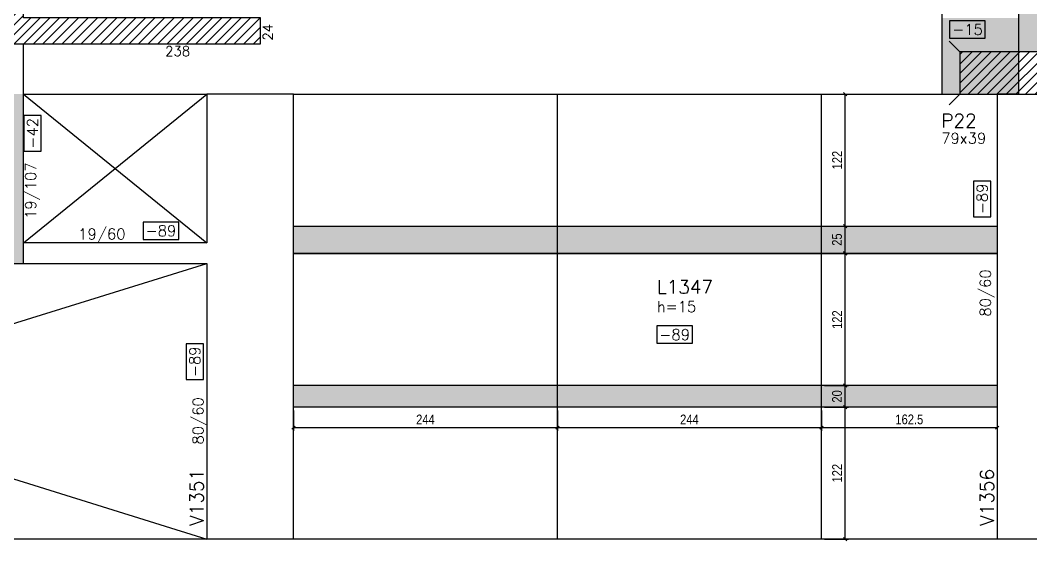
# Model space of a CAD drawing. Extents: x -3557 to 8661, y -614 to 3008.
# Drawn here: x 5149 to 6083, y 278 to 760 of the extents above; entities that cross this region are included whole.
import ezdxf
from ezdxf.enums import TextEntityAlignment as Align

# ---------------------------------------------------------------- set-up
doc = ezdxf.new("R2010")
doc.units = 0
for name, color, linetype in [('COTA', 241, 'Continuous'), ('F-LAJES-DIM', 2, 'Continuous'), ('F-LAJES-NOME', 4, 'Continuous'), ('F-PILARES-DIM', 172, 'Continuous'), ('F-PILARES-HACH', 174, 'Continuous'), ('F-PILARES-M', 170, 'Continuous'), ('F-PILARES-N', 170, 'Continuous'), ('F-PILARES-NASCE', 4, 'Continuous'), ('F-PILARES-NOME', 170, 'Continuous'), ('F-PILARES-S', 170, 'Continuous'), ('F-VIGAS', 3, 'Continuous'), ('F-VIGAS-DIM', 2, 'Continuous'), ('F-VIGAS-NOME', 4, 'Continuous'), ('F-VÃO', 1, 'Continuous'), ('Painéis', 200, 'Continuous')]:
    doc.layers.add(name, color=color, linetype=linetype)
for name, color, linetype, true_color in [('F-DESNIVEL-3', 7, 'Continuous', 0xd5c7ff), ('F-DESNIVEL-4', 7, 'Continuous', 0xc3f1b6), ('F-DESNIVEL-5', 7, 'Continuous', 0xadd6ff)]:
    doc.layers.add(name, color=color, linetype=linetype, true_color=true_color)
doc.layers.add('Hachura', color=251, linetype='Continuous', lineweight=9)
doc.styles.add('COTA TECNICA-50', font='techl___.ttf', dxfattribs={"height": 9})
doc.styles.add('MCP', font='romans.shx')
doc.dimstyles.new('COTA PAINEL-50', dxfattribs={"dimtxt": 9, "dimasz": 3, "dimexe": 3, "dimexo": 3, "dimgap": 3, "dimtad": 1, "dimdec": 1, "dimzin": 12, "dimdsep": 46, "dimtxsty": 'COTA TECNICA-50', "dimblk1": 'OBLIQUE', "dimblk2": 'OBLIQUE', "dimsah": 1, "dimcen": 0.9, "dimclrd": 4, "dimclre": 4, "dimclrt": 240, "dimadec": 1, "dimazin": 3, "dimtfac": 1, "dimtdec": 1, "dimtmove": 0, "dimatfit": 3, "dimfxl": 1, "dimtolj": 1, "dimtzin": 12, "dimarcsym": 0})
pattern_1 = [(45, (3857.195, 715.201), (-4.419417, 4.419417), [])]

# ---------------------------------------------------------------- blocks, each defined once
blk = doc.blocks.new('*U520')
at = {"layer": 'F-LAJES-DIM', "color": 1}
blk.add_lwpolyline([(0, 0), (33, 0), (33, 16), (0, 16)], close=True, dxfattribs=at)
at = {"layer": 'F-LAJES-DIM', "style": 'MCP'}
blk.add_attdef('DIM', text='', height=10, dxfattribs=at).set_placement((16.5, 8), align=Align.MIDDLE_CENTER)
blk = doc.blocks.new('*U491')
at = {"layer": 'F-VIGAS-DIM', "color": 1}
blk.add_lwpolyline([(0, 0), (33, 0), (33, 16), (0, 16)], close=True, dxfattribs=at)
at = {"layer": 'F-VIGAS-DIM', "style": 'MCP'}
blk.add_attdef('DIM', text='', height=10, dxfattribs=at).set_placement((16.5, 8), align=Align.MIDDLE_CENTER)
blk = doc.blocks.new('*U542')
at = {"layer": 'F-VIGAS-DIM', "color": 1}
blk.add_lwpolyline([(0, 0), (33, 0), (33, 16), (0, 16)], close=True, dxfattribs=at)
at = {"layer": 'F-VIGAS-DIM', "style": 'MCP'}
blk.add_attdef('DIM', text='', height=10, dxfattribs=at).set_placement((16.5, 8), align=Align.MIDDLE_CENTER)
blk = doc.blocks.new('*U503')
at = {"layer": 'F-VIGAS-DIM', "color": 1}
blk.add_lwpolyline([(0, 0), (33, 0), (33, 16), (0, 16)], close=True, dxfattribs=at)
at = {"layer": 'F-VIGAS-DIM', "style": 'MCP'}
blk.add_attdef('DIM', text='', height=10, dxfattribs=at).set_placement((16.5, 8), align=Align.MIDDLE_CENTER)
blk = doc.blocks.new('*U528')
at = {"layer": 'F-VIGAS-DIM', "color": 1}
blk.add_lwpolyline([(0, 0), (33, 0), (33, 16), (0, 16)], close=True, dxfattribs=at)
at = {"layer": 'F-VIGAS-DIM', "style": 'MCP'}
blk.add_attdef('DIM', text='', height=10, dxfattribs=at).set_placement((16.5, 8), align=Align.MIDDLE_CENTER)
blk = doc.blocks.new('*U546')
at = {"layer": 'F-VIGAS-DIM', "color": 1}
blk.add_lwpolyline([(0, 0), (33, 0), (33, 16), (0, 16)], close=True, dxfattribs=at)
at = {"layer": 'F-VIGAS-DIM', "style": 'MCP'}
blk.add_attdef('DIM', text='', height=10, dxfattribs=at).set_placement((16.5, 8), align=Align.MIDDLE_CENTER)
blk = doc.blocks.new('_Oblique')
at = {"color": 0, "linetype": 'ByBlock', "lineweight": -2}
blk.add_line((-0.5, -0.5), (0.5, 0.5), dxfattribs=at)
blk = doc.blocks.new('*D648')
at = {"layer": 'COTA', "color": 4, "lineweight": -2, "transparency": 16777216}
for p, q in [((5401.67, 398.7), (5401.67, 379.81)), ((5645.67, 398.7), (5645.67, 379.81)), ((5401.67, 382.81), (5645.67, 382.81))]:
    blk.add_line(p, q, dxfattribs=at)
at = {"layer": 'Defpoints', "color": 0, "transparency": 16777216}
for p in [(5401.67, 401.7), (5645.67, 401.7), (5645.67, 382.81)]:
    blk.add_point(p, dxfattribs=at)
at = {"layer": 'COTA', "color": 4, "lineweight": -2, "transparency": 16777216, "xscale": 3, "yscale": 3, "zscale": 3, "rotation": 180}
blk.add_blockref('_Oblique', (5401.67, 382.81), dxfattribs=at)
at = {"layer": 'COTA', "color": 4, "lineweight": -2, "transparency": 16777216, "xscale": 3, "yscale": 3, "zscale": 3}
blk.add_blockref('_Oblique', (5645.67, 382.81), dxfattribs=at)
at = {"layer": 'COTA', "color": 240, "transparency": 16777216, "insert": (5523.67, 390.38), "char_height": 9, "attachment_point": 5, "style": 'COTA TECNICA-50'}
blk.add_mtext('\\A1;244', dxfattribs=at)
blk = doc.blocks.new('*D649')
at = {"layer": 'COTA', "color": 4, "lineweight": -2, "transparency": 16777216}
for p, q in [((5645.67, 398.7), (5645.67, 379.81)), ((5889.67, 398.7), (5889.67, 379.81)), ((5645.67, 382.81), (5889.67, 382.81))]:
    blk.add_line(p, q, dxfattribs=at)
at = {"layer": 'Defpoints', "color": 0, "transparency": 16777216}
for p in [(5645.67, 401.7), (5889.67, 401.7), (5889.67, 382.81)]:
    blk.add_point(p, dxfattribs=at)
at = {"layer": 'COTA', "color": 4, "lineweight": -2, "transparency": 16777216, "xscale": 3, "yscale": 3, "zscale": 3, "rotation": 180}
blk.add_blockref('_Oblique', (5645.67, 382.81), dxfattribs=at)
at = {"layer": 'COTA', "color": 4, "lineweight": -2, "transparency": 16777216, "xscale": 3, "yscale": 3, "zscale": 3}
blk.add_blockref('_Oblique', (5889.67, 382.81), dxfattribs=at)
at = {"layer": 'COTA', "color": 240, "transparency": 16777216, "insert": (5767.67, 390.38), "char_height": 9, "attachment_point": 5, "style": 'COTA TECNICA-50'}
blk.add_mtext('\\A1;244', dxfattribs=at)
blk = doc.blocks.new('*D650')
at = {"layer": 'COTA', "color": 4, "lineweight": -2, "transparency": 16777216}
for p, q in [((5889.67, 398.7), (5889.67, 379.81)), ((6052.17, 398.7), (6052.17, 379.81)), ((5889.67, 382.81), (6052.17, 382.81))]:
    blk.add_line(p, q, dxfattribs=at)
at = {"layer": 'Defpoints', "color": 0, "transparency": 16777216}
for p in [(5889.67, 401.7), (6052.17, 401.7), (6052.17, 382.81)]:
    blk.add_point(p, dxfattribs=at)
at = {"layer": 'COTA', "color": 4, "lineweight": -2, "transparency": 16777216, "xscale": 3, "yscale": 3, "zscale": 3, "rotation": 180}
blk.add_blockref('_Oblique', (5889.67, 382.81), dxfattribs=at)
at = {"layer": 'COTA', "color": 4, "lineweight": -2, "transparency": 16777216, "xscale": 3, "yscale": 3, "zscale": 3}
blk.add_blockref('_Oblique', (6052.17, 382.81), dxfattribs=at)
at = {"layer": 'COTA', "color": 240, "transparency": 16777216, "insert": (5970.92, 390.41), "char_height": 9, "attachment_point": 5, "style": 'COTA TECNICA-50'}
blk.add_mtext('\\A1;162.5', dxfattribs=at)
blk = doc.blocks.new('*D651')
at = {"layer": 'COTA', "color": 4, "lineweight": -2, "transparency": 16777216}
for p, q in [((5892.67, 401.7), (5914.7, 401.7)), ((5911.7, 279.7), (5911.7, 401.7)), ((5892.67, 279.7), (5914.7, 279.7))]:
    blk.add_line(p, q, dxfattribs=at)
at = {"layer": 'Defpoints', "color": 0, "transparency": 16777216}
for p in [(5889.67, 401.7), (5911.7, 401.7), (5889.67, 279.7)]:
    blk.add_point(p, dxfattribs=at)
at = {"layer": 'COTA', "color": 4, "lineweight": -2, "transparency": 16777216, "xscale": 3, "yscale": 3, "zscale": 3}
for p, rotation in [((5911.7, 401.7), 90), ((5911.7, 279.7), 270)]:
    blk.add_blockref('_Oblique', p, dxfattribs=dict(at, rotation=rotation))
at = {"layer": 'COTA', "color": 240, "transparency": 16777216, "insert": (5904.15, 340.7), "char_height": 9, "attachment_point": 5, "rotation": 90, "style": 'COTA TECNICA-50'}
blk.add_mtext('\\A1;122', dxfattribs=at)
blk = doc.blocks.new('*D652')
at = {"layer": 'COTA', "color": 4, "lineweight": -2, "transparency": 16777216}
for p, q in [((5892.67, 421.7), (5914.7, 421.7)), ((5911.7, 401.7), (5911.7, 421.7)), ((5892.67, 401.7), (5914.7, 401.7))]:
    blk.add_line(p, q, dxfattribs=at)
at = {"layer": 'Defpoints', "color": 0, "transparency": 16777216}
for p in [(5889.67, 421.7), (5911.7, 421.7), (5889.67, 401.7)]:
    blk.add_point(p, dxfattribs=at)
at = {"layer": 'COTA', "color": 4, "lineweight": -2, "transparency": 16777216, "xscale": 3, "yscale": 3, "zscale": 3}
for p, rotation in [((5911.7, 421.7), 90), ((5911.7, 401.7), 270)]:
    blk.add_blockref('_Oblique', p, dxfattribs=dict(at, rotation=rotation))
at = {"layer": 'COTA', "color": 240, "transparency": 16777216, "insert": (5904.11, 411.7), "char_height": 9, "attachment_point": 5, "rotation": 90, "style": 'COTA TECNICA-50'}
blk.add_mtext('\\A1;20', dxfattribs=at)
blk = doc.blocks.new('*D653')
at = {"layer": 'COTA', "color": 4, "lineweight": -2, "transparency": 16777216}
for p, q in [((5892.67, 543.7), (5914.7, 543.7)), ((5911.7, 421.7), (5911.7, 543.7)), ((5892.67, 421.7), (5914.7, 421.7))]:
    blk.add_line(p, q, dxfattribs=at)
at = {"layer": 'Defpoints', "color": 0, "transparency": 16777216}
for p in [(5889.67, 543.7), (5911.7, 543.7), (5889.67, 421.7)]:
    blk.add_point(p, dxfattribs=at)
at = {"layer": 'COTA', "color": 4, "lineweight": -2, "transparency": 16777216, "xscale": 3, "yscale": 3, "zscale": 3}
for p, rotation in [((5911.7, 543.7), 90), ((5911.7, 421.7), 270)]:
    blk.add_blockref('_Oblique', p, dxfattribs=dict(at, rotation=rotation))
at = {"layer": 'COTA', "color": 240, "transparency": 16777216, "insert": (5904.15, 482.7), "char_height": 9, "attachment_point": 5, "rotation": 90, "style": 'COTA TECNICA-50'}
blk.add_mtext('\\A1;122', dxfattribs=at)
blk = doc.blocks.new('*D654')
at = {"layer": 'COTA', "color": 4, "lineweight": -2, "transparency": 16777216}
for p, q in [((5892.67, 569.2), (5914.7, 569.2)), ((5911.7, 544.2), (5911.7, 569.2)), ((5892.67, 544.2), (5914.7, 544.2))]:
    blk.add_line(p, q, dxfattribs=at)
at = {"layer": 'Defpoints', "color": 0, "transparency": 16777216}
for p in [(5889.67, 569.2), (5911.7, 569.2), (5889.67, 544.2)]:
    blk.add_point(p, dxfattribs=at)
at = {"layer": 'COTA', "color": 4, "lineweight": -2, "transparency": 16777216, "xscale": 3, "yscale": 3, "zscale": 3}
for p, rotation in [((5911.7, 569.2), 90), ((5911.7, 544.2), 270)]:
    blk.add_blockref('_Oblique', p, dxfattribs=dict(at, rotation=rotation))
at = {"layer": 'COTA', "color": 240, "transparency": 16777216, "insert": (5904.1, 556.7), "char_height": 9, "attachment_point": 5, "rotation": 90, "style": 'COTA TECNICA-50'}
blk.add_mtext('\\A1;25', dxfattribs=at)
blk = doc.blocks.new('*D655')
at = {"layer": 'COTA', "color": 4, "lineweight": -2, "transparency": 16777216}
for p, q in [((5892.67, 691.2), (5914.7, 691.2)), ((5911.7, 569.2), (5911.7, 691.2)), ((5892.67, 569.2), (5914.7, 569.2))]:
    blk.add_line(p, q, dxfattribs=at)
at = {"layer": 'Defpoints', "color": 0, "transparency": 16777216}
for p in [(5889.67, 691.2), (5911.7, 691.2), (5889.67, 569.2)]:
    blk.add_point(p, dxfattribs=at)
at = {"layer": 'COTA', "color": 4, "lineweight": -2, "transparency": 16777216, "xscale": 3, "yscale": 3, "zscale": 3}
for p, rotation in [((5911.7, 691.2), 90), ((5911.7, 569.2), 270)]:
    blk.add_blockref('_Oblique', p, dxfattribs=dict(at, rotation=rotation))
at = {"layer": 'COTA', "color": 240, "transparency": 16777216, "insert": (5904.15, 630.2), "char_height": 9, "attachment_point": 5, "rotation": 90, "style": 'COTA TECNICA-50'}
blk.add_mtext('\\A1;122', dxfattribs=at)

msp = doc.modelspace()

# ---------------------------------------------------------------- hatches: boundary and pattern name
at = {"layer": 'F-DESNIVEL-3', "linetype": 'Continuous'}
h = msp.add_hatch(color=256, dxfattribs=at)
h.paths.add_polyline_path([(6071.7, 691.2), (6096.7, 691.2), (6096.7, 850.2), (6071.7, 850.2)], flags=16)
h.paths.add_polyline_path([(6071.7, 691.2), (6096.7, 691.2), (6096.7, 730.2), (6071.7, 730.2)], flags=0)
at = {"layer": 'F-PILARES-HACH', "linetype": 'Continuous'}
h = msp.add_hatch(dxfattribs=at)
h.set_pattern_fill('ANSI31', color=256, scale=50, style=0)
h.set_pattern_definition(pattern_1)
h.paths.add_polyline_path([(5133.2, 737.7), (5371.2, 737.7), (5371.2, 761.7), (5152.2, 761.7), (5152.2, 1208.7), (5133.2, 1208.7)], flags=16)
h = msp.add_hatch(dxfattribs=at)
h.set_pattern_fill('ANSI31', color=256, scale=50, style=0)
h.set_pattern_definition(pattern_1)
h.paths.add_polyline_path([(6017.7, 691.2), (6096.7, 691.2), (6096.7, 730.2), (6017.7, 730.2)], flags=16)
at = {"layer": 'Hachura', "linetype": 'ByBlock'}
h = msp.add_hatch(color=256, dxfattribs=at)
h.dxf.hatch_style = 1
h.paths.add_polyline_path([(5645.67, 544.2), (5645.67, 569.2), (5401.67, 569.2), (5401.67, 544.2)])
h.paths.add_polyline_path([(5645.67, 569.2), (5645.67, 544.2), (5889.67, 544.2), (5889.67, 569.2)])
h.paths.add_polyline_path([(6052.17, 544.2), (6052.17, 569.2), (5889.67, 569.2), (5889.67, 544.2)])
h.paths.add_polyline_path([(6052.17, 401.7), (6052.17, 421.7), (5889.67, 421.7), (5889.67, 401.7)])
h.paths.add_polyline_path([(5889.67, 401.7), (5889.67, 421.7), (5645.67, 421.7), (5645.67, 401.7)])
h.paths.add_polyline_path([(5645.67, 401.7), (5645.67, 421.7), (5401.67, 421.7), (5401.67, 401.7)])

# ---------------------------------------------------------------- linework, layer by layer
at = {"layer": 'F-DESNIVEL-4', "linetype": 'Continuous'}
for points in [[(6001.2, 691.2), (6071.6, 691.2), (6071.6, 761.7)], [(6001.2, 691.2), (6071.6, 761.7), (6001.2, 761.7)], [(6001.2, 691.2), (6001.2, 761.7), (6001.2, 691.2)]]:
    msp.add_solid(points, dxfattribs=at)
at = {"layer": 'F-DESNIVEL-5', "linetype": 'Continuous'}
for points in [[(5152.2, 534.7), (5152.2, 691.2), (5133.2, 691.2)], [(5152.2, 534.7), (5133.2, 691.2), (5133.2, 534.7)], [(5152.2, 534.7), (5133.2, 534.7), (5152.2, 534.7)]]:
    msp.add_solid(points, dxfattribs=at)
at = {"layer": 'F-PILARES-M', "linetype": 'Continuous'}
msp.add_lwpolyline([(6071.7, 691.2), (6096.7, 691.2), (6096.7, 850.2), (6071.7, 850.2), (6071.7, 691.2)], dxfattribs=at)
at = {"layer": 'F-PILARES-N', "linetype": 'Continuous'}
msp.add_lwpolyline([(6017.7, 691.2), (6096.7, 691.2), (6096.7, 730.2), (6017.7, 730.2), (6017.7, 691.2)], dxfattribs=at)
at = {"layer": 'F-PILARES-NASCE', "linetype": 'Continuous'}
for p, q in [((6017.7, 730.2), (6007.7, 740.2)), ((6017.7, 691.2), (6007.7, 681.2))]:
    msp.add_line(p, q, dxfattribs=at)
at = {"layer": 'F-PILARES-S', "linetype": 'Continuous'}
msp.add_lwpolyline([(5133.2, 737.7), (5371.2, 737.7), (5371.2, 761.7), (5152.2, 761.7), (5152.2, 1208.7), (5133.2, 1208.7), (5133.2, 737.7)], dxfattribs=at)
at = {"layer": 'F-VIGAS'}
for points in [[(6001.2, 691.2), (6001.2, 1189.7)], [(5152.2, 691.2), (5152.2, 737.7)], [(5152.2, 691.2), (5152.2, 737.7)], [(5152.2, 691.2), (5321.67, 691.2)], [(5152.2, 534.7), (5152.2, 691.2)], [(5401.67, 691.2), (5321.67, 691.2)], [(5321.67, 691.2), (5321.67, 553.7)], [(5401.67, 691.2), (5991.7, 691.2)], [(5401.67, 544.2), (5401.67, 691.2)], [(5991.7, 691.2), (6071.7, 691.2)], [(6052.17, 691.2), (6052.17, 449.7)], [(6071.7, 691.2), (6052.17, 691.2)], [(5321.67, 553.7), (5152.2, 553.7)], [(5401.67, 279.7), (5401.67, 544.2)], [(5142.7, 534.7), (5321.67, 534.7)], [(5321.67, 534.7), (5321.67, 279.7)], [(6052.17, 449.7), (6052.17, 279.7)], [(5321.67, 279.7), (4502.7, 279.7)], [(5401.67, 279.7), (5321.67, 279.7)], [(6052.17, 279.7), (5401.67, 279.7)], [(6132.17, 279.7), (6052.17, 279.7)]]:
    msp.add_lwpolyline(points, dxfattribs=at)
at = {"layer": 'F-VÃO'}
for p, q in [((5152.2, 553.7), (5321.67, 691.2)), ((5152.2, 691.2), (5321.67, 553.7)), ((4502.7, 279.7), (5321.67, 534.7)), ((4502.7, 534.7), (5321.67, 279.7))]:
    msp.add_line(p, q, dxfattribs=at)
at = {"layer": 'Painéis'}
for points in [[(5645.67, 279.7), (5645.67, 691.2)], [(5889.67, 279.7), (5889.67, 691.2)], [(5401.67, 569.2), (6052.17, 569.2)], [(5401.67, 544.2), (6052.17, 544.2)], [(5401.67, 543.7), (6052.17, 543.7)], [(6052.17, 421.7), (5401.67, 421.7)], [(6052.17, 401.7), (5401.67, 401.7)]]:
    msp.add_lwpolyline(points, dxfattribs=at)

# ---------------------------------------------------------------- block references
at = {"layer": 'F-LAJES-DIM', "linetype": 'Continuous'}
msp.add_blockref('*U520', (5737.56, 460.83), dxfattribs=at).add_auto_attribs({'DIM': '-89'})
at = {"layer": 'F-VIGAS-DIM', "linetype": 'Continuous'}
for name, p, values in [('*U528', (6008.18, 742.94), {'DIM': '-15'}), ('*U491', (5262.75, 556.83), {'DIM': '-89'})]:
    msp.add_blockref(name, p, dxfattribs=at).add_auto_attribs(values)
at = {"layer": 'F-VIGAS-DIM', "linetype": 'Continuous', "rotation": 90}
for name, p, values in [('*U546', (5168.44, 638.47), {'DIM': '-42'}), ('*U542', (6046.25, 577.88), {'DIM': '-89'}), ('*U503', (5318.54, 427.2), {'DIM': '-89'})]:
    msp.add_blockref(name, p, dxfattribs=at).add_auto_attribs(values)

# ---------------------------------------------------------------- texts
at = {"layer": 'F-LAJES-DIM', "linetype": 'Continuous', "style": 'MCP'}
msp.add_text('h=15', height=10, dxfattribs=at).set_placement((5737.56, 489.73))
at = {"layer": 'F-LAJES-NOME', "linetype": 'Continuous', "style": 'MCP'}
msp.add_text('L1347', height=12.5, dxfattribs=at).set_placement((5737.56, 506.73))
at = {"layer": 'F-PILARES-DIM', "linetype": 'Continuous', "style": 'MCP'}
msp.add_text('24', height=9, rotation=90, dxfattribs=at).set_placement((5382.45, 740.7))
for s, height, p in [('238', 9, (5283.08, 726.45)), ('79x39', 10, (6000.46, 645.43))]:
    msp.add_text(s, height=height, dxfattribs=at).set_placement(p)
at = {"layer": 'F-PILARES-NOME', "linetype": 'Continuous', "style": 'MCP'}
msp.add_text('P22', height=12.5, dxfattribs=at).set_placement((6000.46, 660.43))
at = {"layer": 'F-VIGAS-DIM', "linetype": 'Continuous', "style": 'MCP'}
for s, p in [('19/107', (5163.81, 575.81)), ('80/60', (6046.25, 485.43)), ('80/60', (5318.54, 367.2))]:
    msp.add_text(s, height=10, rotation=90, dxfattribs=at).set_placement(p)
msp.add_text('19/60', height=10, dxfattribs=at).set_placement((5202.75, 556.83))
at = {"layer": 'F-VIGAS-NOME', "linetype": 'Continuous', "style": 'MCP'}
for s, p in [('V1351', (5318.54, 292.2)), ('V1356', (6049.04, 292.2))]:
    msp.add_text(s, height=12.5, rotation=90, dxfattribs=at).set_placement(p)

# ---------------------------------------------------------------- dimensions: what is measured, and where the dimension line sits
at = {"layer": 'COTA'}
for base, p1, p2, picture, middle in [((5911.7, 691.2), (5889.67, 569.2), (5889.67, 691.2), '*D655', (5904.15, 630.2)), ((5911.7, 543.7), (5889.67, 421.7), (5889.67, 543.7), '*D653', (5904.15, 482.7)), ((5911.7, 421.7), (5889.67, 401.7), (5889.67, 421.7), '*D652', (5904.11, 411.7))]:
    dim = msp.add_linear_dim(base=base, p1=p1, p2=p2, angle=90, dimstyle='COTA PAINEL-50', override={"dimtmove": 1}, dxfattribs=at)
    dim.commit()
    dim.dimension.update_dxf_attribs({"geometry": picture, "text_midpoint": middle})
for base, p1, p2, picture, middle in [((5911.7, 569.2), (5889.67, 544.2), (5889.67, 569.2), '*D654', (5904.1, 556.7)), ((5911.7, 401.7), (5889.67, 279.7), (5889.67, 401.7), '*D651', (5904.15, 340.7))]:
    dim = msp.add_linear_dim(base=base, p1=p1, p2=p2, angle=90, dimstyle='COTA PAINEL-50', dxfattribs=at)
    dim.commit()
    dim.dimension.update_dxf_attribs({"geometry": picture, "text_midpoint": middle})
dim = msp.add_linear_dim(base=(5645.67, 382.81), p1=(5401.67, 401.7), p2=(5645.67, 401.7), dimstyle='COTA PAINEL-50', dxfattribs=at)
dim.commit()
dim.dimension.update_dxf_attribs({"geometry": '*D648', "text_midpoint": (5523.67, 390.38)})
for base, p1, p2, picture, middle in [((5889.67, 382.81), (5645.67, 401.7), (5889.67, 401.7), '*D649', (5767.67, 390.38)), ((6052.17, 382.81), (5889.67, 401.7), (6052.17, 401.7), '*D650', (5970.92, 390.41))]:
    dim = msp.add_linear_dim(base=base, p1=p1, p2=p2, dimstyle='COTA PAINEL-50', override={"dimtmove": 1}, dxfattribs=at)
    dim.commit()
    dim.dimension.update_dxf_attribs({"geometry": picture, "text_midpoint": middle})

doc.saveas('drawing.dxf')
